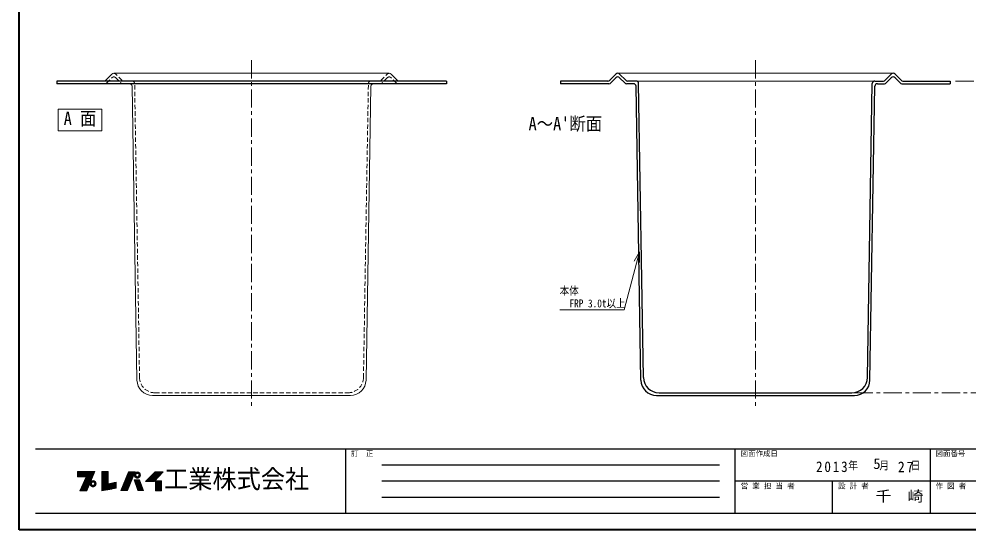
# Model space of a CAD drawing. Units: millimetres, scale not verified. Extents: x -1486 to 1349, y -951 to 1016.
# Drawn here: x -1486 to 343, y -951 to 33 of the extents above; entities that cross this region are included whole.
import ezdxf
from ezdxf.enums import TextEntityAlignment as Align

# ---------------------------------------------------------------- set-up
doc = ezdxf.new("R2010")
doc.units = ezdxf.units.MM
doc.header["$LTSCALE"] = 7
doc.linetypes.add('CHAIN1', pattern=[8, 5, -1, 1, -1])
doc.linetypes.add('DASHED1', pattern=[1.8, 1.2, -0.6])
doc.layers.add('0-0', color=7, linetype='Continuous', lineweight=18)
doc.styles.add('ＭＳ ゴシック', font='')
doc.styles.get('ＭＳ ゴシック').set_extended_font_data('MS Gothic')

msp = doc.modelspace()

# ---------------------------------------------------------------- linework, layer by layer
at = {"layer": '0-0', "color": 1, "lineweight": 40}
for p, q in [((-1485.961, -950.661), (-1485.961, 1016.339)), ((1349.039, -950.661), (-1485.961, -950.661))]:
    msp.add_line(p, q, dxfattribs=at)
at = {"layer": '0-0', "color": 4, "linetype": 'CHAIN1', "lineweight": 9}
for p, q in [((-1038.461, -46.661), (-1038.461, -716.661)), ((-68.461, -46.661), (-68.461, -716.661)), ((316.539, -86.661), (436.539, -86.661)), ((122.233, -686.661), (436.539, -686.661))]:
    msp.add_line(p, q, dxfattribs=at)
at = {"layer": '0-0'}
for p, q in [((-1303.461, -71.661), (-773.461, -71.661)), ((-1318.779, -85.159), (-1307.034, -73.163)), ((-758.143, -85.159), (-769.888, -73.163)), ((-1258.87, -662.161), (-1268.296, -96.577)), ((-818.052, -662.161), (-808.625, -96.577)), ((-291.46, -415.022), (-321.429, -526.866)), ((-291.46, -415.022), (-301.96, -433.208)), ((-291.46, -415.022), (-291.46, -436.022)), ((-445.283, -526.866), (-321.429, -526.866)), ((-1228.874, -691.661), (-848.048, -691.661)), ((-1373.661, -838.8), (-1340.474, -838.8)), ((-1373.661, -839.094), (-1340.596, -839.094)), ((-1373.661, -839.535), (-1340.778, -839.535)), ((-1373.661, -839.976), (-1340.961, -839.976)), ((-1373.661, -840.417), (-1341.143, -840.417)), ((-1373.661, -841.005), (-1341.386, -841.005)), ((-1355.433, -874.962), (-1340.292, -838.359)), ((-1326.327, -838.212), (-1326.327, -875.403)), ((-1314.126, -838.212), (-1326.327, -838.212)), ((-1326.327, -838.8), (-1314.126, -838.8)), ((-1326.327, -839.094), (-1314.126, -839.094)), ((-1326.327, -839.535), (-1314.126, -839.535)), ((-1326.327, -839.976), (-1314.126, -839.976)), ((-1326.327, -840.417), (-1314.126, -840.417)), ((-1326.327, -841.005), (-1314.126, -841.005)), ((-1275.024, -838.947), (-1289.724, -874.668)), ((-1277.229, -874.668), (-1262.382, -838.947)), ((-1275.871, -841.005), (-1263.237, -841.005)), ((-1275.629, -840.417), (-1262.993, -840.417)), ((-1275.447, -839.976), (-1262.823, -839.976)), ((-1275.266, -839.535), (-1262.626, -839.535)), ((-1275.024, -838.947), (-1262.382, -838.947)), ((-1262.416, -840.858), (-1253.822, -840.858)), ((-1261.564, -840.123), (-1254.674, -840.123)), ((-1260.531, -839.535), (-1255.706, -839.535)), ((-1226.22, -841.005), (-1210.491, -841.005)), ((-1225.779, -857.469), (-1208.58, -838.947)), ((-1225.632, -840.417), (-1209.945, -840.417)), ((-1225.191, -839.976), (-1209.535, -839.976)), ((-1224.75, -839.535), (-1209.126, -839.535)), ((-1341.569, -841.446), (-1373.661, -841.446)), ((-1373.661, -841.887), (-1341.751, -841.887)), ((-1373.661, -842.328), (-1341.934, -842.328)), ((-1373.661, -842.769), (-1342.116, -842.769)), ((-1373.661, -843.21), (-1342.299, -843.21)), ((-1373.661, -843.504), (-1342.42, -843.504)), ((-1373.661, -844.092), (-1342.663, -844.092)), ((-1373.661, -844.533), (-1342.846, -844.533)), ((-1373.661, -844.974), (-1343.028, -844.974)), ((-1373.661, -845.415), (-1343.211, -845.415)), ((-1373.661, -845.856), (-1343.393, -845.856)), ((-1373.661, -846.297), (-1343.575, -846.297)), ((-1373.661, -846.738), (-1343.758, -846.738)), ((-1373.661, -847.179), (-1343.94, -847.179)), ((-1373.661, -847.62), (-1344.123, -847.62)), ((-1356.609, -848.208), (-1373.661, -848.208)), ((-1368.957, -874.962), (-1356.609, -848.208)), ((-1348.987, -859.38), (-1361.765, -859.38)), ((-1348.683, -858.645), (-1361.426, -858.645)), ((-1348.44, -858.057), (-1361.155, -858.057)), ((-1348.136, -857.322), (-1360.815, -857.322)), ((-1360.544, -856.734), (-1347.893, -856.734)), ((-1347.589, -855.999), (-1360.205, -855.999)), ((-1347.285, -855.264), (-1359.866, -855.264)), ((-1347.042, -854.676), (-1359.594, -854.676)), ((-1359.255, -853.941), (-1346.737, -853.941)), ((-1346.494, -853.353), (-1358.984, -853.353)), ((-1346.251, -852.765), (-1358.667, -852.765)), ((-1358.373, -852.03), (-1345.947, -852.03)), ((-1345.704, -851.442), (-1358.102, -851.442)), ((-1345.4, -850.707), (-1357.762, -850.707)), ((-1345.217, -850.266), (-1357.559, -850.266)), ((-1344.974, -849.678), (-1357.287, -849.678)), ((-1344.792, -849.237), (-1357.084, -849.237)), ((-1344.548, -848.649), (-1356.812, -848.649)), ((-1344.366, -848.208), (-1356.609, -848.208)), ((-1348.905, -859.38), (-1345.628, -859.38)), ((-1348.552, -858.645), (-1344.51, -858.645)), ((-1348.17, -858.057), (-1338.588, -858.057)), ((-1347.53, -857.322), (-1339.228, -857.322)), ((-1346.824, -856.734), (-1339.934, -856.734)), ((-1345.428, -855.999), (-1341.33, -855.999)), ((-1338.206, -858.645), (-1342.248, -858.645)), ((-1337.853, -859.38), (-1341.129, -859.38)), ((-1326.327, -841.446), (-1314.126, -841.446)), ((-1326.327, -841.887), (-1314.126, -841.887)), ((-1326.327, -842.328), (-1314.126, -842.328)), ((-1326.327, -842.769), (-1314.126, -842.769)), ((-1326.327, -843.21), (-1314.126, -843.21)), ((-1326.327, -843.504), (-1314.126, -843.504)), ((-1326.327, -844.092), (-1314.126, -844.092)), ((-1326.327, -844.533), (-1314.126, -844.533)), ((-1326.327, -844.974), (-1314.126, -844.974)), ((-1326.327, -845.415), (-1314.126, -845.415)), ((-1326.327, -845.856), (-1314.126, -845.856)), ((-1326.327, -846.297), (-1314.126, -846.297)), ((-1326.327, -846.738), (-1314.126, -846.738)), ((-1326.327, -847.179), (-1314.126, -847.179)), ((-1326.327, -847.62), (-1314.126, -847.62)), ((-1326.327, -848.208), (-1314.126, -848.208)), ((-1326.327, -848.649), (-1314.126, -848.649)), ((-1326.327, -849.237), (-1314.126, -849.237)), ((-1326.327, -849.678), (-1314.126, -849.678)), ((-1326.327, -850.266), (-1314.126, -850.266)), ((-1326.327, -850.707), (-1314.126, -850.707)), ((-1326.327, -851.442), (-1314.126, -851.442)), ((-1326.327, -852.03), (-1314.126, -852.03)), ((-1326.327, -852.765), (-1314.126, -852.765)), ((-1326.327, -853.353), (-1314.126, -853.353)), ((-1326.327, -853.941), (-1314.126, -853.941)), ((-1326.327, -854.676), (-1314.126, -854.676)), ((-1326.327, -855.264), (-1314.126, -855.264)), ((-1326.327, -855.999), (-1314.126, -855.999)), ((-1326.327, -856.734), (-1314.126, -856.734)), ((-1326.327, -857.322), (-1314.126, -857.322)), ((-1326.327, -858.057), (-1314.126, -858.057)), ((-1326.327, -858.645), (-1314.126, -858.645)), ((-1326.327, -859.38), (-1314.126, -859.38)), ((-1298.985, -859.38), (-1302.935, -859.38)), ((-1283.433, -859.38), (-1270.875, -859.38)), ((-1283.13, -858.645), (-1270.569, -858.645)), ((-1282.888, -858.057), (-1270.325, -858.057)), ((-1282.586, -857.322), (-1270.019, -857.322)), ((-1282.344, -856.734), (-1269.775, -856.734)), ((-1282.041, -855.999), (-1269.469, -855.999)), ((-1281.739, -855.264), (-1269.164, -855.264)), ((-1281.492, -854.676), (-1268.919, -854.676)), ((-1281.198, -853.941), (-1268.614, -853.941)), ((-1280.952, -853.353), (-1268.37, -853.353)), ((-1280.71, -852.765), (-1268.125, -852.765)), ((-1280.408, -852.03), (-1267.82, -852.03)), ((-1280.166, -851.442), (-1267.575, -851.442)), ((-1279.863, -850.707), (-1267.27, -850.707)), ((-1279.682, -850.266), (-1267.087, -850.266)), ((-1279.44, -849.678), (-1266.842, -849.678)), ((-1279.258, -849.237), (-1266.659, -849.237)), ((-1279.016, -848.649), (-1266.414, -848.649)), ((-1278.835, -848.208), (-1266.231, -848.208)), ((-1278.593, -847.62), (-1265.987, -847.62)), ((-1278.412, -847.179), (-1265.803, -847.179)), ((-1278.23, -846.738), (-1265.62, -846.738)), ((-1278.049, -846.297), (-1265.437, -846.297)), ((-1277.867, -845.856), (-1265.254, -845.856)), ((-1277.67, -845.415), (-1265.07, -845.415)), ((-1277.504, -844.974), (-1264.887, -844.974)), ((-1277.323, -844.533), (-1264.704, -844.533)), ((-1277.141, -844.092), (-1264.52, -844.092)), ((-1276.899, -843.504), (-1264.276, -843.504)), ((-1276.778, -843.21), (-1264.154, -843.21)), ((-1276.597, -842.769), (-1263.97, -842.769)), ((-1276.415, -842.328), (-1263.787, -842.328)), ((-1276.234, -841.887), (-1263.604, -841.887)), ((-1276.052, -841.446), (-1263.421, -841.446)), ((-1264.536, -853.941), (-1254.243, -853.941)), ((-1264.28, -854.676), (-1253.972, -854.676)), ((-1264.076, -855.264), (-1253.755, -855.264)), ((-1264.069, -844.974), (-1261.269, -844.974)), ((-1264.04, -844.386), (-1261.214, -844.386)), ((-1264.023, -845.709), (-1261.182, -845.709)), ((-1263.92, -843.651), (-1260.978, -843.651)), ((-1263.884, -846.444), (-1260.905, -846.444)), ((-1263.821, -855.999), (-1253.484, -855.999)), ((-1263.645, -842.769), (-1260.368, -842.769)), ((-1263.645, -847.179), (-1260.368, -847.179)), ((-1263.565, -856.734), (-1253.213, -856.734)), ((-1263.373, -842.181), (-1259.575, -842.181)), ((-1263.361, -857.322), (-1252.996, -857.322)), ((-1263.292, -847.914), (-1259.25, -847.914)), ((-1263.105, -858.057), (-1252.725, -858.057)), ((-1262.91, -841.446), (-1253.328, -841.446)), ((-1262.901, -858.645), (-1252.508, -858.645)), ((-1262.798, -848.649), (-1253.439, -848.649)), ((-1262.646, -859.38), (-1252.237, -859.38)), ((-1262.27, -849.237), (-1253.968, -849.237)), ((-1261.107, -850.119), (-1255.13, -850.119)), ((-1259.711, -850.707), (-1256.527, -850.707)), ((-1252.946, -847.914), (-1256.988, -847.914)), ((-1252.865, -842.181), (-1256.662, -842.181)), ((-1252.593, -842.769), (-1255.869, -842.769)), ((-1252.593, -847.179), (-1255.869, -847.179)), ((-1252.353, -846.444), (-1255.333, -846.444)), ((-1252.318, -843.651), (-1255.26, -843.651)), ((-1252.214, -845.709), (-1255.056, -845.709)), ((-1252.198, -844.386), (-1255.024, -844.386)), ((-1254.969, -844.974), (-1252.169, -844.974)), ((-1246.653, -874.521), (-1254.297, -853.794)), ((-1242.684, -857.469), (-1225.779, -857.469)), ((-1241.949, -856.734), (-1225.096, -856.734)), ((-1241.214, -855.999), (-1224.414, -855.999)), ((-1240.479, -855.264), (-1223.731, -855.264)), ((-1239.891, -854.676), (-1223.185, -854.676)), ((-1239.156, -853.941), (-1222.503, -853.941)), ((-1238.568, -853.353), (-1221.957, -853.353)), ((-1237.98, -852.765), (-1221.411, -852.765)), ((-1237.245, -852.03), (-1220.728, -852.03)), ((-1236.657, -851.442), (-1220.182, -851.442)), ((-1235.922, -850.707), (-1219.5, -850.707)), ((-1235.481, -850.266), (-1219.09, -850.266)), ((-1234.893, -849.678), (-1218.544, -849.678)), ((-1234.452, -849.237), (-1218.135, -849.237)), ((-1233.864, -848.649), (-1217.589, -848.649)), ((-1233.423, -848.208), (-1217.179, -848.208)), ((-1232.835, -847.62), (-1216.633, -847.62)), ((-1232.394, -847.179), (-1216.224, -847.179)), ((-1231.953, -846.738), (-1215.814, -846.738)), ((-1231.512, -846.297), (-1215.405, -846.297)), ((-1231.071, -845.856), (-1214.995, -845.856)), ((-1230.63, -845.415), (-1214.586, -845.415)), ((-1230.189, -844.974), (-1214.176, -844.974)), ((-1229.748, -844.533), (-1213.725, -844.533)), ((-1229.307, -844.092), (-1213.357, -844.092)), ((-1228.719, -843.504), (-1212.811, -843.504)), ((-1228.425, -843.21), (-1212.538, -843.21)), ((-1227.984, -842.769), (-1212.129, -842.769)), ((-1227.543, -842.328), (-1211.719, -842.328)), ((-1227.102, -841.887), (-1211.31, -841.887)), ((-1226.661, -841.446), (-1210.9, -841.446)), ((-1223.133, -856.734), (-1211.961, -856.734)), ((-1223.133, -857.322), (-1211.961, -857.322)), ((-1223.133, -858.057), (-1211.961, -858.057)), ((-1223.133, -858.645), (-1211.961, -858.645)), ((-1223.133, -859.38), (-1211.961, -859.38)), ((-1368.957, -874.962), (-1355.433, -874.962)), ((-1355.129, -874.227), (-1368.618, -874.227)), ((-1354.764, -873.345), (-1368.211, -873.345)), ((-1354.46, -872.61), (-1367.871, -872.61)), ((-1354.156, -871.875), (-1367.532, -871.875)), ((-1353.791, -870.993), (-1367.125, -870.993)), ((-1353.487, -870.258), (-1366.786, -870.258)), ((-1353.122, -869.376), (-1366.379, -869.376)), ((-1352.879, -868.788), (-1366.107, -868.788)), ((-1352.575, -868.053), (-1365.768, -868.053)), ((-1352.271, -867.318), (-1365.429, -867.318)), ((-1351.967, -866.583), (-1365.09, -866.583)), ((-1351.663, -865.848), (-1364.75, -865.848)), ((-1351.42, -865.26), (-1364.479, -865.26)), ((-1351.116, -864.525), (-1364.14, -864.525)), ((-1350.812, -863.79), (-1363.801, -863.79)), ((-1350.447, -862.908), (-1363.371, -862.908)), ((-1350.203, -862.32), (-1363.122, -862.32)), ((-1349.899, -861.585), (-1362.783, -861.585)), ((-1362.512, -860.997), (-1349.656, -860.997)), ((-1349.352, -860.262), (-1362.172, -860.262)), ((-1349.329, -861.585), (-1346.529, -861.585)), ((-1349.3, -860.997), (-1346.474, -860.997)), ((-1349.283, -862.32), (-1346.442, -862.32)), ((-1349.18, -860.262), (-1346.238, -860.262)), ((-1349.18, -862.908), (-1346.238, -862.908)), ((-1348.905, -863.79), (-1345.628, -863.79)), ((-1348.552, -864.525), (-1344.51, -864.525)), ((-1348.058, -865.26), (-1338.699, -865.26)), ((-1347.53, -865.848), (-1339.228, -865.848)), ((-1346.607, -866.583), (-1340.151, -866.583)), ((-1344.971, -867.318), (-1341.787, -867.318)), ((-1338.206, -864.525), (-1342.248, -864.525)), ((-1337.853, -863.79), (-1341.129, -863.79)), ((-1337.578, -860.262), (-1340.52, -860.262)), ((-1337.578, -862.908), (-1340.52, -862.908)), ((-1337.474, -862.32), (-1340.316, -862.32)), ((-1337.458, -860.997), (-1340.284, -860.997)), ((-1340.229, -861.585), (-1337.429, -861.585)), ((-1326.327, -860.262), (-1314.126, -860.262)), ((-1326.327, -860.997), (-1314.126, -860.997)), ((-1326.327, -861.585), (-1314.126, -861.585)), ((-1326.327, -862.32), (-1298.985, -862.32)), ((-1326.327, -862.908), (-1298.985, -862.908)), ((-1326.327, -863.79), (-1298.985, -863.79)), ((-1326.327, -864.525), (-1298.985, -864.525)), ((-1326.327, -865.26), (-1298.985, -865.26)), ((-1326.327, -865.848), (-1298.985, -865.848)), ((-1326.327, -866.583), (-1298.985, -866.583)), ((-1326.327, -867.318), (-1298.985, -867.318)), ((-1326.327, -868.053), (-1298.985, -868.053)), ((-1326.327, -868.788), (-1298.985, -868.788)), ((-1326.327, -869.376), (-1298.985, -869.376)), ((-1326.327, -870.258), (-1298.985, -870.258)), ((-1326.327, -870.993), (-1302.202, -870.993)), ((-1326.327, -871.875), (-1307.027, -871.875)), ((-1326.327, -872.61), (-1311.048, -872.61)), ((-1326.327, -873.345), (-1315.068, -873.345)), ((-1326.327, -874.227), (-1319.894, -874.227)), ((-1298.985, -861.585), (-1312.809, -861.585)), ((-1298.985, -860.997), (-1310.176, -860.997)), ((-1298.985, -860.262), (-1306.885, -860.262)), ((-1277.229, -874.668), (-1289.724, -874.668)), ((-1289.542, -874.227), (-1277.046, -874.227)), ((-1289.179, -873.345), (-1276.679, -873.345)), ((-1288.877, -872.61), (-1276.374, -872.61)), ((-1288.575, -871.875), (-1276.068, -871.875)), ((-1288.212, -870.993), (-1275.701, -870.993)), ((-1287.909, -870.258), (-1275.396, -870.258)), ((-1287.546, -869.376), (-1275.029, -869.376)), ((-1287.304, -868.788), (-1274.785, -868.788)), ((-1287.002, -868.053), (-1274.479, -868.053)), ((-1286.699, -867.318), (-1274.174, -867.318)), ((-1286.397, -866.583), (-1273.868, -866.583)), ((-1286.094, -865.848), (-1273.563, -865.848)), ((-1285.852, -865.26), (-1273.319, -865.26)), ((-1285.55, -864.525), (-1273.013, -864.525)), ((-1285.247, -863.79), (-1272.708, -863.79)), ((-1284.884, -862.908), (-1272.341, -862.908)), ((-1284.642, -862.32), (-1272.097, -862.32)), ((-1284.34, -861.585), (-1271.79, -861.585)), ((-1284.098, -860.997), (-1271.547, -860.997)), ((-1283.796, -860.262), (-1271.241, -860.262)), ((-1262.339, -860.262), (-1251.912, -860.262)), ((-1262.084, -860.997), (-1251.64, -860.997)), ((-1261.879, -861.585), (-1251.424, -861.585)), ((-1261.624, -862.32), (-1251.153, -862.32)), ((-1261.42, -862.908), (-1250.936, -862.908)), ((-1261.113, -863.79), (-1250.61, -863.79)), ((-1260.858, -864.525), (-1250.339, -864.525)), ((-1260.618, -865.26), (-1250.068, -865.26)), ((-1260.398, -865.848), (-1249.851, -865.848)), ((-1260.142, -866.583), (-1249.58, -866.583)), ((-1259.887, -867.318), (-1249.309, -867.318)), ((-1259.632, -868.053), (-1249.038, -868.053)), ((-1259.376, -868.788), (-1248.767, -868.788)), ((-1259.172, -869.376), (-1248.55, -869.376)), ((-1258.865, -870.258), (-1248.225, -870.258)), ((-1258.56, -870.993), (-1247.954, -870.993)), ((-1258.303, -871.875), (-1247.629, -871.875)), ((-1258.048, -872.61), (-1247.358, -872.61)), ((-1257.793, -873.345), (-1247.087, -873.345)), ((-1257.486, -874.227), (-1246.761, -874.227)), ((-1257.384, -874.521), (-1246.653, -874.521)), ((-1223.133, -860.262), (-1211.961, -860.262)), ((-1223.133, -860.997), (-1211.961, -860.997)), ((-1223.133, -861.585), (-1211.961, -861.585)), ((-1223.133, -862.32), (-1211.961, -862.32)), ((-1223.133, -862.908), (-1211.961, -862.908)), ((-1223.133, -863.79), (-1211.961, -863.79)), ((-1223.133, -864.525), (-1211.961, -864.525)), ((-1223.133, -865.26), (-1211.961, -865.26)), ((-1223.133, -865.848), (-1211.961, -865.848)), ((-1223.133, -866.583), (-1211.961, -866.583)), ((-1223.133, -867.318), (-1211.961, -867.318)), ((-1223.133, -868.053), (-1211.961, -868.053)), ((-1223.133, -868.788), (-1211.961, -868.788)), ((-1223.133, -869.376), (-1211.961, -869.376)), ((-1223.133, -870.258), (-1211.961, -870.258)), ((-1223.133, -870.993), (-1211.961, -870.993)), ((-1223.133, -871.875), (-1211.961, -871.875)), ((-1223.133, -872.61), (-1211.961, -872.61)), ((-1223.133, -873.345), (-1211.961, -873.345)), ((-1223.133, -874.227), (-1211.961, -874.227))]:
    msp.add_line(p, q, dxfattribs=at)
at = {"layer": '0-0', "color": 4, "lineweight": 9}
for p, q in [((-333.461, -71.661), (196.539, -71.661)), ((161.456, -86.661), (-298.378, -86.661))]:
    msp.add_line(p, q, dxfattribs=at)
at = {"layer": '0-0', "color": 5, "lineweight": 25}
for p, q in [((-1413.461, -86.661), (-1413.461, -91.661)), ((-663.461, -86.661), (-1413.461, -86.661)), ((-663.461, -86.661), (-663.461, -91.661)), ((-443.461, -86.661), (-443.461, -91.661)), ((-352.351, -86.661), (-443.461, -86.661)), ((-348.779, -85.159), (-337.034, -73.163)), ((-346.821, -90.159), (-337.034, -80.163)), ((-318.143, -85.159), (-329.888, -73.163)), ((-329.888, -80.163), (-320.101, -90.159)), ((-298.378, -86.661), (-314.57, -86.661)), ((161.456, -86.661), (177.649, -86.661)), ((181.221, -85.159), (192.966, -73.163)), ((192.966, -80.163), (183.179, -90.159)), ((211.857, -85.159), (200.112, -73.163)), ((209.899, -90.159), (200.112, -80.163)), ((215.43, -86.661), (306.539, -86.661)), ((306.539, -86.661), (306.539, -91.661)), ((-663.461, -91.661), (-1413.461, -91.661)), ((-350.393, -91.661), (-443.461, -91.661)), ((-303.296, -91.661), (-316.529, -91.661)), ((-288.87, -662.161), (-298.296, -96.577)), ((-283.953, -657.161), (-293.379, -91.577)), ((147.031, -657.161), (156.457, -91.577)), ((151.948, -662.161), (161.375, -96.577)), ((166.374, -91.661), (179.607, -91.661)), ((213.471, -91.661), (306.539, -91.661)), ((-258.874, -691.661), (121.952, -691.661)), ((-253.957, -686.661), (117.035, -686.661))]:
    msp.add_line(p, q, dxfattribs=at)
at = {"layer": '0-0', "color": 4, "linetype": 'DASHED1', "lineweight": 9}
for p, q in [((-1316.821, -90.159), (-1307.034, -80.163)), ((-1288.143, -85.159), (-1299.888, -73.163)), ((-1299.888, -80.163), (-1290.101, -90.159)), ((-788.779, -85.159), (-777.034, -73.163)), ((-777.034, -80.163), (-786.821, -90.159)), ((-760.101, -90.159), (-769.888, -80.163)), ((-1253.953, -657.161), (-1263.379, -91.577)), ((-822.969, -657.161), (-813.543, -91.577)), ((-1223.957, -686.661), (-852.965, -686.661))]:
    msp.add_line(p, q, dxfattribs=at)
at = {"layer": '0-0', "color": 6, "lineweight": 25}
for p, q in [((-1454.461, -794.161), (1317.539, -794.161)), ((-857.461, -794.161), (-857.461, -919.161)), ((-107.461, -919.161), (-107.461, -794.161)), ((267.539, -794.161), (267.539, -919.161)), ((-787.461, -825.411), (-137.461, -825.411)), ((-137.461, -856.661), (-787.461, -856.661)), ((1317.539, -856.661), (-107.461, -856.661)), ((80.039, -919.161), (80.039, -856.661)), ((-137.461, -887.911), (-787.461, -887.911)), ((1317.539, -919.161), (-1454.461, -919.161))]:
    msp.add_line(p, q, dxfattribs=at)
at = {"layer": '0-0', "color": 3}
msp.add_lwpolyline([(-1410.461, -140.661), (-1326.461, -140.661), (-1326.461, -182.661), (-1410.461, -182.661)], close=True, dxfattribs=at)
at = {"layer": '0-0'}
for points in [[(-1373.661, -848.208), (-1373.661, -838.359), (-1340.292, -838.359)], [(-1326.327, -875.403), (-1298.985, -870.405), (-1298.985, -858.498), (-1314.126, -861.879), (-1314.126, -838.212)], [(-1242.684, -857.469), (-1224.162, -838.947), (-1208.58, -838.947)], [(-1257.384, -874.521), (-1264.587, -853.794), (-1254.297, -853.794)]]:
    msp.add_lwpolyline(points, dxfattribs=at)
msp.add_lwpolyline([(-1223.133, -855.999), (-1223.133, -874.962), (-1211.961, -874.962), (-1211.961, -855.999)], close=True, dxfattribs=at)
for centre, radius in [((-1258.119, -844.974), 5.95), ((-1343.379, -861.585), 5.95), ((-1343.379, -861.585), 3.15), ((-1258.119, -844.974), 3.15)]:
    msp.add_circle(centre, radius, dxfattribs=at)
for centre, radius, start, end in [((-1303.461, -76.661), 5, 90, 135.6053), ((-773.461, -76.661), 5, 44.3947, 90), ((-1322.351, -81.661), 5, 270, 315.6053), ((-754.57, -81.661), 5, 224.3947, 270), ((-1273.296, -96.661), 5, 0.95484, 90), ((-803.626, -96.661), 5, 90, 179.04516), ((-1228.874, -661.661), 30, 180.95484, 270), ((-848.048, -661.661), 30, 270, 359.04516)]:
    msp.add_arc(centre, radius, start, end, dxfattribs=at)
at = {"layer": '0-0', "color": 4, "linetype": 'DASHED1', "lineweight": 9}
for centre, radius, start, end in [((-1303.461, -76.661), 5, 44.3947, 90), ((-773.461, -76.661), 5, 90, 135.6053), ((-1320.393, -86.661), 5, 270, 315.6053), ((-1303.461, -83.661), 5, 44.3947, 135.6053), ((-1286.529, -86.661), 5, 224.3947, 270), ((-1284.57, -81.661), 5, 224.3947, 270), ((-1268.378, -91.661), 5, 0.95484, 90), ((-808.544, -91.661), 5, 90, 179.04516), ((-792.351, -81.661), 5, 270, 315.6053), ((-790.393, -86.661), 5, 270, 315.6053), ((-773.461, -83.661), 5, 44.3947, 135.6053), ((-756.529, -86.661), 5, 224.3947, 270), ((-1223.957, -656.661), 30, 180.95484, 270), ((-852.965, -656.661), 30, 270, 359.04516)]:
    msp.add_arc(centre, radius, start, end, dxfattribs=at)
at = {"layer": '0-0', "color": 5, "lineweight": 25}
for centre, radius, start, end in [((-333.461, -76.661), 5, 44.3947, 135.6053), ((196.539, -76.661), 5, 44.3947, 135.6053), ((-352.351, -81.661), 5, 270, 315.6053), ((-350.393, -86.661), 5, 270, 315.6053), ((-333.461, -83.661), 5, 44.3947, 135.6053), ((-316.529, -86.661), 5, 224.3947, 270), ((-314.57, -81.661), 5, 224.3947, 270), ((-298.378, -91.661), 5, 0.95484, 90), ((161.456, -91.661), 5, 90, 179.04516), ((177.649, -81.661), 5, 270, 315.6053), ((179.607, -86.661), 5, 270, 315.6053), ((196.539, -83.661), 5, 44.3947, 135.6053), ((213.471, -86.661), 5, 224.3947, 270), ((215.43, -81.661), 5, 224.3947, 270), ((-303.296, -96.661), 5, 0.95484, 90), ((166.374, -96.661), 5, 90, 179.04516), ((-253.957, -656.661), 30, 180.95484, 270), ((117.035, -656.661), 30, 270, 359.04516), ((-258.874, -661.661), 30, 180.95484, 270), ((121.952, -661.661), 30, 270, 359.04516)]:
    msp.add_arc(centre, radius, start, end, dxfattribs=at)

# ---------------------------------------------------------------- texts
at = {"layer": '0-0', "style": 'ＭＳ ゴシック'}
for s, height, width, p in [('A 面', 25.66, 0.9, (-1399.961, -179.161)), ("A～A'断面", 25.66, 0.9, (-505.211, -189.161)), ('本体', 15.4, 0.85, (-445.283, -502.725)), ('FRP 3.0t以上', 15.4, 0.85, (-426.429, -526.866)), ('工業株式会社', 35.92, 0.95, (-1206.711, -881.161)), ('千\u3000崎', 20.53, 1.1, (162.539, -901.911))]:
    msp.add_text(s, height=height, dxfattribs=dict(at, width=width)).set_placement(p, align=Align.BOTTOM_LEFT)
for s, height, p in [('訂\u3000正', 10.26, (-846.961, -811.661)), ('図面作成日', 10.26, (-96.961, -811.661)), ('図面番号', 10.26, (278.039, -811.661)), ('5', 20.53, (158.339, -839.411)), ('営 業 担 当 者', 10.26, (-96.961, -874.161)), ('設 計 者', 10.26, (90.539, -874.161)), ('作 図 者', 10.26, (278.039, -874.161))]:
    msp.add_text(s, height=height, dxfattribs=at).set_placement(p, align=Align.BOTTOM_LEFT)
at = {"layer": '0-0', "attachment_point": 7, "style": 'ＭＳ ゴシック'}
for s, insert, char_height in [('\\T1.28;\\W0.9;2013', (48.089, -839.411), 20.53), ('\\T1.27;\\W0.9;年\\~\\~\\~月\\~\\~\\~日', (110.039, -835.911), 15.4), ('\\T1.27;\\W0.95;27', (205.589, -839.411), 20.53)]:
    msp.add_mtext(s, dxfattribs=dict(at, insert=insert, char_height=char_height))

doc.saveas('drawing.dxf')
